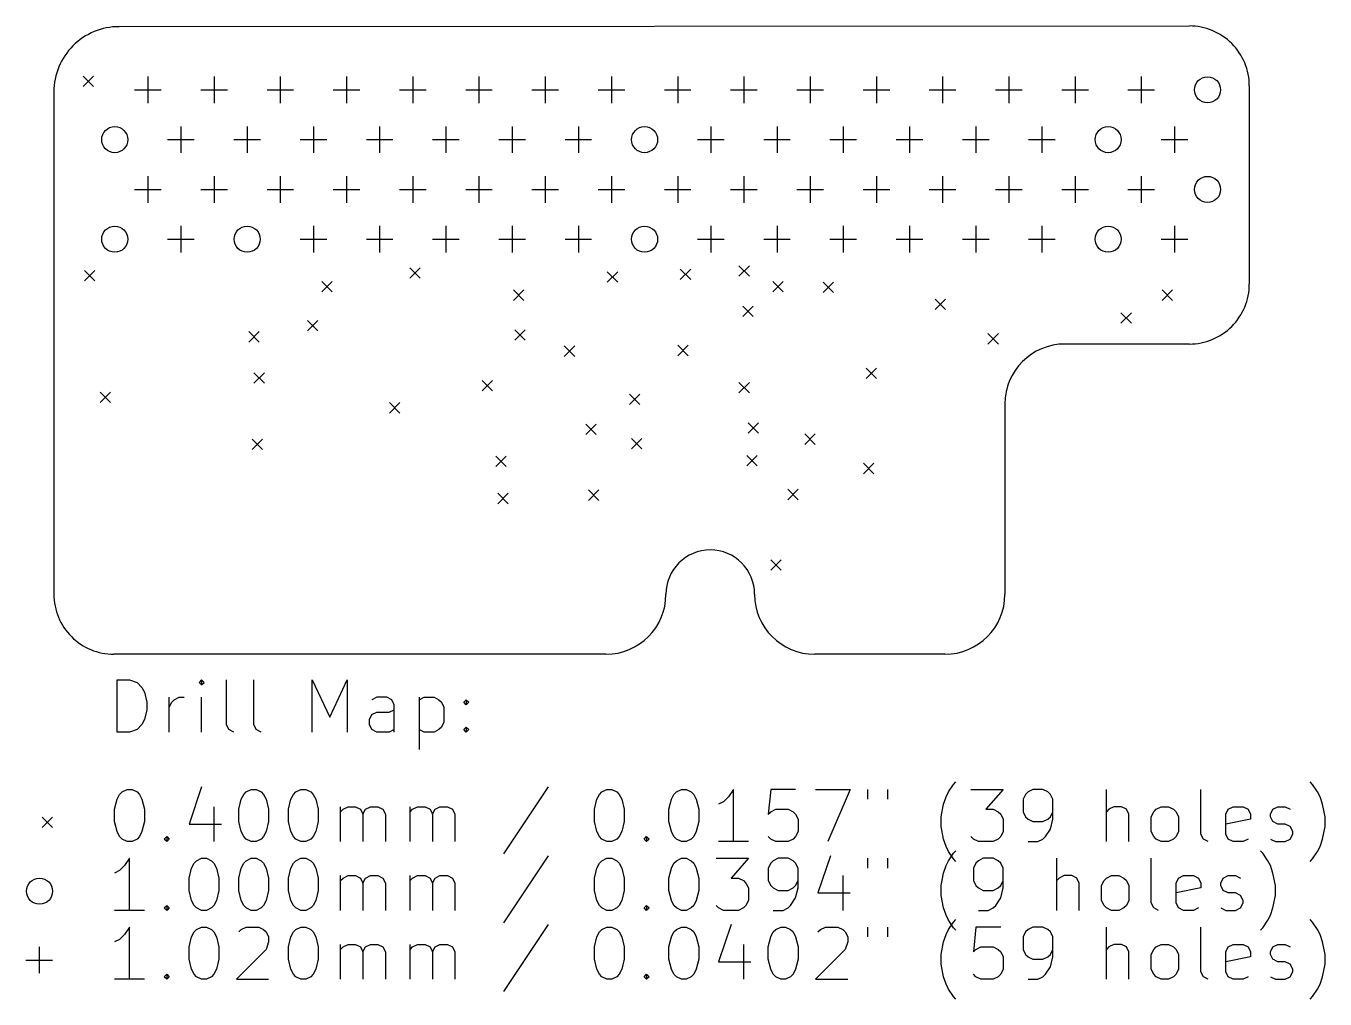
# Model space of a CAD drawing. Extents: x 3.43 to 5.39, y -3.41 to -1.94.
import ezdxf

# ---------------------------------------------------------------- set-up
doc = ezdxf.new("R2010")
doc.units = 0
doc.header["$MEASUREMENT"] = 0
doc.layers.add('BLACK', color=7, linetype='CONTINUOUS')

msp = doc.modelspace()

# ---------------------------------------------------------------- linework, layer by layer
at = {"layer": 'BLACK', "linetype": 'CONTINUOUS'}
for p, q in [((3.56797, -1.94198), (5.184, -1.94094)), ((3.51378, -2.01673), (3.52953, -2.03248)), ((3.52953, -2.01673), (3.51378, -2.03248)), ((3.61142, -2.01732), (3.61142, -2.05748)), ((3.71142, -2.01732), (3.71142, -2.05748)), ((3.81142, -2.01732), (3.81142, -2.05748)), ((3.91142, -2.01732), (3.91142, -2.05748)), ((4.01142, -2.01732), (4.01142, -2.05748)), ((4.11142, -2.01732), (4.11142, -2.05748)), ((4.21142, -2.01732), (4.21142, -2.05748)), ((4.31142, -2.01732), (4.31142, -2.05748)), ((4.41142, -2.01732), (4.41142, -2.05748)), ((4.51142, -2.01732), (4.51142, -2.05748)), ((4.61142, -2.01732), (4.61142, -2.05748)), ((4.71142, -2.01732), (4.71142, -2.05748)), ((4.81142, -2.01732), (4.81142, -2.05748)), ((4.91142, -2.01732), (4.91142, -2.05748)), ((5.01142, -2.01732), (5.01142, -2.05748)), ((5.11142, -2.01732), (5.11142, -2.05748)), ((3.59134, -2.0374), (3.6315, -2.0374)), ((3.69134, -2.0374), (3.7315, -2.0374)), ((3.79134, -2.0374), (3.8315, -2.0374)), ((3.89134, -2.0374), (3.9315, -2.0374)), ((3.99134, -2.0374), (4.0315, -2.0374)), ((4.09134, -2.0374), (4.1315, -2.0374)), ((4.19134, -2.0374), (4.2315, -2.0374)), ((4.29134, -2.0374), (4.3315, -2.0374)), ((4.39134, -2.0374), (4.4315, -2.0374)), ((4.49134, -2.0374), (4.5315, -2.0374)), ((4.59134, -2.0374), (4.6315, -2.0374)), ((4.69134, -2.0374), (4.7315, -2.0374)), ((4.79134, -2.0374), (4.8315, -2.0374)), ((4.89134, -2.0374), (4.9315, -2.0374)), ((4.99134, -2.0374), (5.0315, -2.0374)), ((5.09134, -2.0374), (5.1315, -2.0374)), ((5.27455, -2.0315), (5.27455, -2.33071)), ((3.46954, -2.04041), (3.46954, -2.79921)), ((3.66142, -2.09252), (3.66142, -2.13268)), ((3.76142, -2.09252), (3.76142, -2.13268)), ((3.86142, -2.09252), (3.86142, -2.13268)), ((3.96142, -2.09252), (3.96142, -2.13268)), ((4.06142, -2.09252), (4.06142, -2.13268)), ((4.16142, -2.09252), (4.16142, -2.13268)), ((4.26142, -2.09252), (4.26142, -2.13268)), ((4.46142, -2.09252), (4.46142, -2.13268)), ((4.56142, -2.09252), (4.56142, -2.13268)), ((4.66142, -2.09252), (4.66142, -2.13268)), ((4.76142, -2.09252), (4.76142, -2.13268)), ((4.86142, -2.09252), (4.86142, -2.13268)), ((4.96142, -2.09252), (4.96142, -2.13268)), ((5.16142, -2.09252), (5.16142, -2.13268)), ((3.64134, -2.1126), (3.6815, -2.1126)), ((3.74134, -2.1126), (3.7815, -2.1126)), ((3.84134, -2.1126), (3.8815, -2.1126)), ((3.94134, -2.1126), (3.9815, -2.1126)), ((4.04134, -2.1126), (4.0815, -2.1126)), ((4.14134, -2.1126), (4.1815, -2.1126)), ((4.24134, -2.1126), (4.2815, -2.1126)), ((4.44134, -2.1126), (4.4815, -2.1126)), ((4.54134, -2.1126), (4.5815, -2.1126)), ((4.64134, -2.1126), (4.6815, -2.1126)), ((4.74134, -2.1126), (4.7815, -2.1126)), ((4.84134, -2.1126), (4.8815, -2.1126)), ((4.94134, -2.1126), (4.9815, -2.1126)), ((5.14134, -2.1126), (5.1815, -2.1126)), ((3.61142, -2.16772), (3.61142, -2.20787)), ((3.71142, -2.16772), (3.71142, -2.20787)), ((3.81142, -2.16772), (3.81142, -2.20787)), ((3.91142, -2.16772), (3.91142, -2.20787)), ((4.01142, -2.16772), (4.01142, -2.20787)), ((4.11142, -2.16772), (4.11142, -2.20787)), ((4.21142, -2.16772), (4.21142, -2.20787)), ((4.31142, -2.16772), (4.31142, -2.20787)), ((4.41142, -2.16772), (4.41142, -2.20787)), ((4.51142, -2.16772), (4.51142, -2.20787)), ((4.61142, -2.16772), (4.61142, -2.20787)), ((4.71142, -2.16772), (4.71142, -2.20787)), ((4.81142, -2.16772), (4.81142, -2.20787)), ((4.91142, -2.16772), (4.91142, -2.20787)), ((5.01142, -2.16772), (5.01142, -2.20787)), ((5.11142, -2.16772), (5.11142, -2.20787)), ((3.59134, -2.1878), (3.6315, -2.1878)), ((3.69134, -2.1878), (3.7315, -2.1878)), ((3.79134, -2.1878), (3.8315, -2.1878)), ((3.89134, -2.1878), (3.9315, -2.1878)), ((3.99134, -2.1878), (4.0315, -2.1878)), ((4.09134, -2.1878), (4.1315, -2.1878)), ((4.19134, -2.1878), (4.2315, -2.1878)), ((4.29134, -2.1878), (4.3315, -2.1878)), ((4.39134, -2.1878), (4.4315, -2.1878)), ((4.49134, -2.1878), (4.5315, -2.1878)), ((4.59134, -2.1878), (4.6315, -2.1878)), ((4.69134, -2.1878), (4.7315, -2.1878)), ((4.79134, -2.1878), (4.8315, -2.1878)), ((4.89134, -2.1878), (4.9315, -2.1878)), ((4.99134, -2.1878), (5.0315, -2.1878)), ((5.09134, -2.1878), (5.1315, -2.1878)), ((3.66142, -2.24291), (3.66142, -2.28307)), ((3.86142, -2.24291), (3.86142, -2.28307)), ((3.96142, -2.24291), (3.96142, -2.28307)), ((4.06142, -2.24291), (4.06142, -2.28307)), ((4.16142, -2.24291), (4.16142, -2.28307)), ((4.26142, -2.24291), (4.26142, -2.28307)), ((4.46142, -2.24291), (4.46142, -2.28307)), ((4.56142, -2.24291), (4.56142, -2.28307)), ((4.66142, -2.24291), (4.66142, -2.28307)), ((4.76142, -2.24291), (4.76142, -2.28307)), ((4.86142, -2.24291), (4.86142, -2.28307)), ((4.96142, -2.24291), (4.96142, -2.28307)), ((5.16142, -2.24291), (5.16142, -2.28307)), ((3.64134, -2.26299), (3.6815, -2.26299)), ((3.84134, -2.26299), (3.8815, -2.26299)), ((3.94134, -2.26299), (3.9815, -2.26299)), ((4.04134, -2.26299), (4.0815, -2.26299)), ((4.14134, -2.26299), (4.1815, -2.26299)), ((4.24134, -2.26299), (4.2815, -2.26299)), ((4.44134, -2.26299), (4.4815, -2.26299)), ((4.54134, -2.26299), (4.5815, -2.26299)), ((4.64134, -2.26299), (4.6815, -2.26299)), ((4.74134, -2.26299), (4.7815, -2.26299)), ((4.84134, -2.26299), (4.8815, -2.26299)), ((4.94134, -2.26299), (4.9815, -2.26299)), ((5.14134, -2.26299), (5.1815, -2.26299)), ((3.51575, -2.31004), (3.5315, -2.32579)), ((3.5315, -2.31004), (3.51575, -2.32579)), ((4.00689, -2.3061), (4.02264, -2.32185)), ((4.02264, -2.3061), (4.00689, -2.32185)), ((4.30512, -2.31201), (4.32087, -2.32776)), ((4.32087, -2.31201), (4.30512, -2.32776)), ((4.41535, -2.30807), (4.4311, -2.32382)), ((4.4311, -2.30807), (4.41535, -2.32382)), ((4.50394, -2.30315), (4.51969, -2.3189)), ((4.51969, -2.30315), (4.50394, -2.3189)), ((3.87402, -2.32677), (3.88976, -2.34252)), ((3.88976, -2.32677), (3.87402, -2.34252)), ((4.55512, -2.32677), (4.57087, -2.34252)), ((4.57087, -2.32677), (4.55512, -2.34252)), ((4.63091, -2.32776), (4.64665, -2.3435)), ((4.64665, -2.32776), (4.63091, -2.3435)), ((4.16339, -2.33959), (4.17913, -2.35533)), ((4.17913, -2.33959), (4.16339, -2.35533)), ((4.8002, -2.35335), (4.81594, -2.36909)), ((4.81594, -2.35335), (4.8002, -2.36909)), ((5.14272, -2.33957), (5.15846, -2.35531)), ((5.15846, -2.33957), (5.14272, -2.35531)), ((4.50984, -2.36417), (4.52559, -2.37992)), ((4.52559, -2.36417), (4.50984, -2.37992)), ((3.85236, -2.38583), (3.86811, -2.40157)), ((3.86811, -2.38583), (3.85236, -2.40157)), ((5.08071, -2.37402), (5.09646, -2.38976)), ((5.09646, -2.37402), (5.08071, -2.38976)), ((3.76378, -2.40258), (3.77953, -2.41833)), ((3.77953, -2.40258), (3.76378, -2.41833)), ((4.16535, -2.39961), (4.1811, -2.41535)), ((4.1811, -2.39961), (4.16535, -2.41535)), ((4.87992, -2.40551), (4.89567, -2.42126)), ((4.89567, -2.40551), (4.87992, -2.42126)), ((4.24016, -2.42421), (4.25591, -2.43996)), ((4.25591, -2.42421), (4.24016, -2.43996)), ((4.41142, -2.42323), (4.42717, -2.43898)), ((4.42717, -2.42323), (4.41142, -2.43898)), ((5.184, -2.42126), (4.99606, -2.42126)), ((3.77165, -2.46457), (3.7874, -2.48031)), ((3.7874, -2.46457), (3.77165, -2.48031)), ((4.69587, -2.45768), (4.71161, -2.47343)), ((4.71161, -2.45768), (4.69587, -2.47343)), ((4.11614, -2.47638), (4.13189, -2.49213)), ((4.13189, -2.47638), (4.11614, -2.49213)), ((4.50394, -2.47933), (4.51969, -2.49508)), ((4.51969, -2.47933), (4.50394, -2.49508)), ((3.53937, -2.49409), (3.55512, -2.50984)), ((3.55512, -2.49409), (3.53937, -2.50984)), ((3.97638, -2.50984), (3.99213, -2.52559)), ((3.99213, -2.50984), (3.97638, -2.52559)), ((4.33858, -2.49705), (4.35433, -2.5128)), ((4.35433, -2.49705), (4.33858, -2.5128)), ((4.90551, -2.51181), (4.90551, -2.79921)), ((4.27264, -2.54232), (4.28839, -2.55807)), ((4.28839, -2.54232), (4.27264, -2.55807)), ((4.51772, -2.54037), (4.53346, -2.55612)), ((4.53346, -2.54037), (4.51772, -2.55612)), ((3.7687, -2.56496), (3.78445, -2.58071)), ((3.78445, -2.56496), (3.7687, -2.58071)), ((4.34156, -2.56396), (4.3573, -2.5797)), ((4.3573, -2.56396), (4.34156, -2.5797)), ((4.60335, -2.55709), (4.61909, -2.57283)), ((4.61909, -2.55709), (4.60335, -2.57283)), ((4.13681, -2.59055), (4.15256, -2.6063)), ((4.15256, -2.59055), (4.13681, -2.6063)), ((4.51575, -2.58955), (4.5315, -2.6053)), ((4.5315, -2.58955), (4.51575, -2.6053)), ((4.69193, -2.60138), (4.70768, -2.61713)), ((4.70768, -2.60138), (4.69193, -2.61713)), ((4.13976, -2.64665), (4.15551, -2.6624)), ((4.15551, -2.64665), (4.13976, -2.6624)), ((4.27657, -2.64173), (4.29232, -2.65748)), ((4.29232, -2.64173), (4.27657, -2.65748)), ((4.57778, -2.64073), (4.59352, -2.65648)), ((4.59352, -2.64073), (4.57778, -2.65648)), ((4.55217, -2.74705), (4.56791, -2.7628)), ((4.56791, -2.74705), (4.55217, -2.7628)), ((4.30315, -2.88976), (3.56009, -2.88976)), ((4.81496, -2.88976), (4.61811, -2.88976)), ((3.56506, -3.00727), (3.56506, -2.92853)), ((3.56506, -2.92853), (3.58381, -2.92853)), ((3.58381, -2.92853), (3.59506, -2.93228)), ((3.59506, -2.93228), (3.60256, -2.93978)), ((3.60256, -2.93978), (3.60631, -2.94728)), ((3.69254, -2.92853), (3.68879, -2.93228)), ((3.68879, -2.93228), (3.69254, -2.93603)), ((3.69629, -2.93228), (3.69254, -2.92853)), ((3.69254, -2.92853), (3.69254, -2.93603)), ((3.69254, -2.93603), (3.69629, -2.93228)), ((3.73004, -2.99603), (3.73004, -2.92853)), ((3.77128, -2.99603), (3.77128, -2.92853)), ((3.85977, -3.00727), (3.85977, -2.92853)), ((3.85977, -2.92853), (3.88602, -2.98478)), ((3.88602, -2.98478), (3.91227, -2.92853)), ((3.91227, -2.92853), (3.91227, -3.00727)), ((3.60631, -2.94728), (3.61005, -2.96228)), ((3.6438, -3.00727), (3.6438, -2.95478)), ((3.64755, -2.96228), (3.6513, -2.95853)), ((3.6513, -2.95853), (3.6588, -2.95478)), ((3.6588, -2.95478), (3.6663, -2.95478)), ((3.69254, -3.00727), (3.69254, -2.95478)), ((3.95726, -2.95478), (3.94976, -2.95853)), ((3.97226, -2.95478), (3.95726, -2.95478)), ((3.97976, -2.95853), (3.97226, -2.95478)), ((3.98351, -2.96603), (3.97976, -2.95853)), ((4.021, -2.95478), (4.021, -3.03352)), ((4.021, -2.95853), (4.0285, -2.95478)), ((4.0285, -2.95478), (4.0435, -2.95478)), ((4.0435, -2.95478), (4.051, -2.95853)), ((4.051, -2.95853), (4.05475, -2.96228)), ((4.0885, -2.96228), (4.09224, -2.95853)), ((4.09224, -2.95853), (4.09599, -2.96228)), ((4.09224, -2.95853), (4.09224, -2.96603)), ((3.61005, -2.97353), (3.60631, -2.98853)), ((3.61005, -2.96228), (3.61005, -2.97353)), ((3.6438, -2.96978), (3.64755, -2.96228)), ((3.94601, -2.98853), (3.94976, -2.98103)), ((3.94976, -2.98103), (3.95726, -2.97728)), ((3.95726, -2.97728), (3.97601, -2.97728)), ((3.97601, -2.97728), (3.98351, -2.97353)), ((3.98351, -3.00727), (3.98351, -2.96603)), ((4.05475, -2.96228), (4.0585, -2.96978)), ((4.0585, -2.96978), (4.0585, -2.99228)), ((4.09224, -2.96603), (4.0885, -2.96228)), ((4.09599, -2.96228), (4.09224, -2.96603)), ((3.60256, -2.99603), (3.59506, -3.00352)), ((3.60631, -2.98853), (3.60256, -2.99603)), ((3.73379, -3.00352), (3.73004, -2.99603)), ((3.77503, -3.00352), (3.77128, -2.99603)), ((3.94601, -2.99603), (3.94601, -2.98853)), ((3.94976, -3.00352), (3.94601, -2.99603)), ((4.05475, -2.99978), (4.051, -3.00352)), ((4.0585, -2.99228), (4.05475, -2.99978)), ((4.0885, -3.00352), (4.09224, -2.99978)), ((4.09224, -2.99978), (4.09599, -3.00352)), ((4.09224, -2.99978), (4.09224, -3.00727)), ((3.58381, -3.00727), (3.56506, -3.00727)), ((3.59506, -3.00352), (3.58381, -3.00727)), ((3.74129, -3.00727), (3.73379, -3.00352)), ((3.78253, -3.00727), (3.77503, -3.00352)), ((3.95726, -3.00727), (3.94976, -3.00352)), ((3.97601, -3.00727), (3.95726, -3.00727)), ((3.98351, -3.00352), (3.97601, -3.00727)), ((4.0285, -3.00727), (4.021, -3.00352)), ((4.0435, -3.00727), (4.0285, -3.00727)), ((4.051, -3.00352), (4.0435, -3.00727)), ((4.09224, -3.00727), (4.0885, -3.00352)), ((4.09599, -3.00352), (4.09224, -3.00727)), ((3.56881, -3.10139), (3.57256, -3.09764)), ((3.57256, -3.09764), (3.58006, -3.09389)), ((3.58006, -3.09389), (3.58756, -3.09389)), ((3.58756, -3.09389), (3.59506, -3.09764)), ((3.59506, -3.09764), (3.59881, -3.10139)), ((3.69254, -3.09014), (3.6738, -3.14638)), ((3.75629, -3.10139), (3.76004, -3.09764)), ((3.76004, -3.09764), (3.76754, -3.09389)), ((3.76754, -3.09389), (3.77503, -3.09389)), ((3.77503, -3.09389), (3.78253, -3.09764)), ((3.78253, -3.09764), (3.78628, -3.10139)), ((3.83128, -3.10139), (3.83503, -3.09764)), ((3.83503, -3.09764), (3.84253, -3.09389)), ((3.84253, -3.09389), (3.85002, -3.09389)), ((3.85002, -3.09389), (3.85752, -3.09764)), ((3.85752, -3.09764), (3.86127, -3.10139)), ((4.21598, -3.09014), (4.14849, -3.19138)), ((4.29322, -3.10139), (4.29697, -3.09764)), ((4.29697, -3.09764), (4.30447, -3.09389)), ((4.30447, -3.09389), (4.31197, -3.09389)), ((4.31197, -3.09389), (4.31947, -3.09764)), ((4.31947, -3.09764), (4.32322, -3.10139)), ((4.40571, -3.10139), (4.40945, -3.09764)), ((4.40945, -3.09764), (4.41695, -3.09389)), ((4.41695, -3.09389), (4.42445, -3.09389)), ((4.42445, -3.09389), (4.43195, -3.09764)), ((4.43195, -3.09764), (4.4357, -3.10139)), ((4.49569, -3.09389), (4.4882, -3.10514)), ((4.49569, -3.17263), (4.49569, -3.09389)), ((4.55194, -3.09389), (4.54819, -3.13138)), ((4.58943, -3.09389), (4.55194, -3.09389)), ((4.61943, -3.09389), (4.67192, -3.09389)), ((4.67192, -3.09389), (4.63818, -3.17263)), ((4.69817, -3.09389), (4.69817, -3.10889)), ((4.72817, -3.09389), (4.72817, -3.10889)), ((4.81665, -3.10514), (4.8204, -3.09764)), ((4.8204, -3.09764), (4.8279, -3.08639)), ((4.8279, -3.08639), (4.83165, -3.08264)), ((4.85415, -3.09389), (4.90289, -3.09389)), ((4.90289, -3.09389), (4.87665, -3.12388)), ((4.94039, -3.09764), (4.93664, -3.10139)), ((4.94789, -3.09389), (4.94039, -3.09764)), ((4.96289, -3.09389), (4.94789, -3.09389)), ((4.97038, -3.09764), (4.96289, -3.09389)), ((4.97413, -3.10139), (4.97038, -3.09764)), ((5.05887, -3.17263), (5.05887, -3.09389)), ((5.20136, -3.16138), (5.20136, -3.09389)), ((5.37008, -3.08639), (5.36634, -3.08264)), ((5.37758, -3.09764), (5.37008, -3.08639)), ((5.38133, -3.10514), (5.37758, -3.09764)), ((3.56131, -3.12388), (3.56506, -3.10889)), ((3.56506, -3.10889), (3.56881, -3.10139)), ((3.59881, -3.10139), (3.60256, -3.10889)), ((3.60256, -3.10889), (3.60631, -3.12388)), ((3.74879, -3.12388), (3.75254, -3.10889)), ((3.75254, -3.10889), (3.75629, -3.10139)), ((3.78628, -3.10139), (3.79003, -3.10889)), ((3.79003, -3.10889), (3.79378, -3.12388)), ((3.82378, -3.12388), (3.82753, -3.10889)), ((3.82753, -3.10889), (3.83128, -3.10139)), ((3.86127, -3.10139), (3.86502, -3.10889)), ((3.86502, -3.10889), (3.86877, -3.12388)), ((4.28572, -3.12388), (4.28947, -3.10889)), ((4.28947, -3.10889), (4.29322, -3.10139)), ((4.32322, -3.10139), (4.32697, -3.10889)), ((4.32697, -3.10889), (4.33071, -3.12388)), ((4.39821, -3.12388), (4.40196, -3.10889)), ((4.40196, -3.10889), (4.40571, -3.10139)), ((4.4357, -3.10139), (4.43945, -3.10889)), ((4.43945, -3.10889), (4.4432, -3.12388)), ((4.4807, -3.11264), (4.4732, -3.11639)), ((4.4882, -3.10514), (4.4807, -3.11264)), ((4.80916, -3.13513), (4.8129, -3.11639)), ((4.8129, -3.11639), (4.81665, -3.10514)), ((4.93664, -3.10139), (4.93289, -3.10889)), ((4.93289, -3.10889), (4.93289, -3.12763)), ((4.97788, -3.10889), (4.97413, -3.10139)), ((4.97788, -3.13888), (4.97788, -3.10889)), ((5.38508, -3.11639), (5.38133, -3.10514)), ((5.38883, -3.13513), (5.38508, -3.11639)), ((3.45182, -3.13583), (3.46757, -3.15157)), ((3.46757, -3.13583), (3.45182, -3.15157)), ((3.56131, -3.14263), (3.56131, -3.12388)), ((3.60631, -3.12388), (3.60631, -3.14263)), ((3.71129, -3.12013), (3.71129, -3.17263)), ((3.74879, -3.14263), (3.74879, -3.12388)), ((3.79378, -3.12388), (3.79378, -3.14263)), ((3.82378, -3.14263), (3.82378, -3.12388)), ((3.86877, -3.12388), (3.86877, -3.14263)), ((3.90252, -3.17263), (3.90252, -3.12013)), ((3.90252, -3.12763), (3.90627, -3.12388)), ((3.90627, -3.12388), (3.91377, -3.12013)), ((3.91377, -3.12013), (3.92502, -3.12013)), ((3.92502, -3.12013), (3.93251, -3.12388)), ((3.93251, -3.12388), (3.93626, -3.13138)), ((3.93626, -3.13138), (3.94001, -3.12388)), ((3.93626, -3.13138), (3.93626, -3.17263)), ((3.94001, -3.12388), (3.94751, -3.12013)), ((3.94751, -3.12013), (3.95876, -3.12013)), ((3.95876, -3.12013), (3.96626, -3.12388)), ((3.96626, -3.12388), (3.97001, -3.13138)), ((3.97001, -3.13138), (3.97001, -3.17263)), ((4.00751, -3.17263), (4.00751, -3.12013)), ((4.00751, -3.12763), (4.01125, -3.12388)), ((4.01125, -3.12388), (4.01875, -3.12013)), ((4.01875, -3.12013), (4.03, -3.12013)), ((4.03, -3.12013), (4.0375, -3.12388)), ((4.0375, -3.12388), (4.04125, -3.13138)), ((4.04125, -3.13138), (4.045, -3.12388)), ((4.04125, -3.13138), (4.04125, -3.17263)), ((4.045, -3.12388), (4.0525, -3.12013)), ((4.0525, -3.12013), (4.06375, -3.12013)), ((4.06375, -3.12013), (4.07125, -3.12388)), ((4.07125, -3.12388), (4.075, -3.13138)), ((4.075, -3.13138), (4.075, -3.17263)), ((4.28572, -3.14263), (4.28572, -3.12388)), ((4.33071, -3.12388), (4.33071, -3.14263)), ((4.39821, -3.14263), (4.39821, -3.12388)), ((4.4432, -3.12388), (4.4432, -3.14263)), ((4.54819, -3.13138), (4.55194, -3.12763)), ((4.55194, -3.12763), (4.55944, -3.12388)), ((4.55944, -3.12388), (4.57818, -3.12388)), ((4.57818, -3.12388), (4.58568, -3.12763)), ((4.58568, -3.12763), (4.58943, -3.13138)), ((4.58943, -3.13138), (4.59318, -3.13888)), ((4.80916, -3.15013), (4.80916, -3.13513)), ((4.87665, -3.12388), (4.8879, -3.12388)), ((4.8879, -3.12388), (4.89539, -3.12763)), ((4.89539, -3.12763), (4.89914, -3.13138)), ((4.89914, -3.13138), (4.90289, -3.13888)), ((4.93289, -3.12763), (4.93664, -3.13513)), ((4.93664, -3.13513), (4.94039, -3.13888)), ((4.97038, -3.13888), (4.97413, -3.13513)), ((4.97413, -3.13513), (4.97788, -3.12763)), ((5.06262, -3.12388), (5.05887, -3.12763)), ((5.07012, -3.12013), (5.06262, -3.12388)), ((5.08137, -3.12013), (5.07012, -3.12013)), ((5.08887, -3.12388), (5.08137, -3.12013)), ((5.09262, -3.13138), (5.08887, -3.12388)), ((5.09262, -3.17263), (5.09262, -3.13138)), ((5.12637, -3.13513), (5.13011, -3.12763)), ((5.12637, -3.15763), (5.12637, -3.13513)), ((5.13011, -3.12763), (5.13386, -3.12388)), ((5.13386, -3.12388), (5.14136, -3.12013)), ((5.14136, -3.12013), (5.15261, -3.12013)), ((5.15261, -3.12013), (5.16011, -3.12388)), ((5.16011, -3.12388), (5.16386, -3.12763)), ((5.16386, -3.12763), (5.16761, -3.13513)), ((5.16761, -3.13513), (5.16761, -3.15763)), ((5.23885, -3.13138), (5.2426, -3.12388)), ((5.23885, -3.16138), (5.23885, -3.13138)), ((5.2426, -3.12388), (5.2501, -3.12013)), ((5.2501, -3.12013), (5.2651, -3.12013)), ((5.2651, -3.12013), (5.2726, -3.12388)), ((5.2726, -3.12388), (5.27635, -3.13138)), ((5.27635, -3.13138), (5.27635, -3.13888)), ((5.30634, -3.13138), (5.31009, -3.12388)), ((5.30634, -3.13513), (5.30634, -3.13138)), ((5.31009, -3.14263), (5.30634, -3.13513)), ((5.31009, -3.12388), (5.31759, -3.12013)), ((5.31759, -3.12013), (5.32884, -3.12013)), ((5.32884, -3.12013), (5.33634, -3.12388)), ((5.38883, -3.15013), (5.38883, -3.13513)), ((3.56506, -3.15763), (3.56131, -3.14263)), ((3.56881, -3.16513), (3.56506, -3.15763)), ((3.60256, -3.15763), (3.59881, -3.16513)), ((3.60631, -3.14263), (3.60256, -3.15763)), ((3.6738, -3.14638), (3.72254, -3.14638)), ((3.75254, -3.15763), (3.74879, -3.14263)), ((3.75629, -3.16513), (3.75254, -3.15763)), ((3.79003, -3.15763), (3.78628, -3.16513)), ((3.79378, -3.14263), (3.79003, -3.15763)), ((3.82753, -3.15763), (3.82378, -3.14263)), ((3.83128, -3.16513), (3.82753, -3.15763)), ((3.86502, -3.15763), (3.86127, -3.16513)), ((3.86877, -3.14263), (3.86502, -3.15763)), ((4.28947, -3.15763), (4.28572, -3.14263)), ((4.29322, -3.16513), (4.28947, -3.15763)), ((4.32697, -3.15763), (4.32322, -3.16513)), ((4.33071, -3.14263), (4.32697, -3.15763)), ((4.40196, -3.15763), (4.39821, -3.14263)), ((4.40571, -3.16513), (4.40196, -3.15763)), ((4.43945, -3.15763), (4.4357, -3.16513)), ((4.4432, -3.14263), (4.43945, -3.15763)), ((4.59318, -3.15763), (4.58943, -3.16513)), ((4.59318, -3.13888), (4.59318, -3.15763)), ((4.8129, -3.16888), (4.80916, -3.15013)), ((4.90289, -3.15763), (4.89914, -3.16513)), ((4.90289, -3.13888), (4.90289, -3.15763)), ((4.94039, -3.13888), (4.94789, -3.14263)), ((4.94789, -3.14263), (4.96289, -3.14263)), ((4.96289, -3.14263), (4.97038, -3.13888)), ((4.96664, -3.16513), (4.97413, -3.15388)), ((4.97413, -3.15388), (4.97788, -3.13888)), ((5.13011, -3.16513), (5.12637, -3.15763)), ((5.16761, -3.15763), (5.16386, -3.16513)), ((5.27635, -3.13888), (5.23885, -3.14638)), ((5.31759, -3.14638), (5.31009, -3.14263)), ((5.32884, -3.14638), (5.31759, -3.14638)), ((5.33634, -3.15013), (5.32884, -3.14638)), ((5.34009, -3.15763), (5.33634, -3.15013)), ((5.34009, -3.16138), (5.34009, -3.15763)), ((5.38508, -3.16888), (5.38883, -3.15013)), ((3.57256, -3.16888), (3.56881, -3.16513)), ((3.58006, -3.17263), (3.57256, -3.16888)), ((3.58756, -3.17263), (3.58006, -3.17263)), ((3.59506, -3.16888), (3.58756, -3.17263)), ((3.59881, -3.16513), (3.59506, -3.16888)), ((3.6363, -3.16888), (3.64005, -3.16513)), ((3.64005, -3.17263), (3.6363, -3.16888)), ((3.64005, -3.16513), (3.6438, -3.16888)), ((3.64005, -3.16513), (3.64005, -3.17263)), ((3.6438, -3.16888), (3.64005, -3.17263)), ((3.76004, -3.16888), (3.75629, -3.16513)), ((3.76754, -3.17263), (3.76004, -3.16888)), ((3.77503, -3.17263), (3.76754, -3.17263)), ((3.78253, -3.16888), (3.77503, -3.17263)), ((3.78628, -3.16513), (3.78253, -3.16888)), ((3.83503, -3.16888), (3.83128, -3.16513)), ((3.84253, -3.17263), (3.83503, -3.16888)), ((3.85002, -3.17263), (3.84253, -3.17263)), ((3.85752, -3.16888), (3.85002, -3.17263)), ((3.86127, -3.16513), (3.85752, -3.16888)), ((4.29697, -3.16888), (4.29322, -3.16513)), ((4.30447, -3.17263), (4.29697, -3.16888)), ((4.31197, -3.17263), (4.30447, -3.17263)), ((4.31947, -3.16888), (4.31197, -3.17263)), ((4.32322, -3.16513), (4.31947, -3.16888)), ((4.36071, -3.16888), (4.36446, -3.16513)), ((4.36446, -3.17263), (4.36071, -3.16888)), ((4.36446, -3.16513), (4.36821, -3.16888)), ((4.36446, -3.16513), (4.36446, -3.17263)), ((4.36821, -3.16888), (4.36446, -3.17263)), ((4.40945, -3.16888), (4.40571, -3.16513)), ((4.41695, -3.17263), (4.40945, -3.16888)), ((4.42445, -3.17263), (4.41695, -3.17263)), ((4.43195, -3.16888), (4.42445, -3.17263)), ((4.4357, -3.16513), (4.43195, -3.16888)), ((4.51819, -3.17263), (4.4732, -3.17263)), ((4.55194, -3.16888), (4.54819, -3.16513)), ((4.55944, -3.17263), (4.55194, -3.16888)), ((4.57818, -3.17263), (4.55944, -3.17263)), ((4.58568, -3.16888), (4.57818, -3.17263)), ((4.58943, -3.16513), (4.58568, -3.16888)), ((4.81665, -3.18013), (4.8129, -3.16888)), ((4.8579, -3.16888), (4.85415, -3.16513)), ((4.8654, -3.17263), (4.8579, -3.16888)), ((4.8879, -3.17263), (4.8654, -3.17263)), ((4.89539, -3.16888), (4.8879, -3.17263)), ((4.89914, -3.16513), (4.89539, -3.16888)), ((4.94039, -3.17263), (4.95539, -3.17263)), ((4.95539, -3.17263), (4.96289, -3.16888)), ((4.96289, -3.16888), (4.96664, -3.16513)), ((5.13386, -3.16888), (5.13011, -3.16513)), ((5.14136, -3.17263), (5.13386, -3.16888)), ((5.15261, -3.17263), (5.14136, -3.17263)), ((5.16011, -3.16888), (5.15261, -3.17263)), ((5.16386, -3.16513), (5.16011, -3.16888)), ((5.20511, -3.16888), (5.20136, -3.16138)), ((5.2126, -3.17263), (5.20511, -3.16888)), ((5.2426, -3.16888), (5.23885, -3.16138)), ((5.2501, -3.17263), (5.2426, -3.16888)), ((5.2651, -3.17263), (5.2501, -3.17263)), ((5.2726, -3.16888), (5.2651, -3.17263)), ((5.30634, -3.16888), (5.31384, -3.17263)), ((5.31384, -3.17263), (5.32884, -3.17263)), ((5.32884, -3.17263), (5.33634, -3.16888)), ((5.33634, -3.16888), (5.34009, -3.16138)), ((5.38133, -3.18013), (5.38508, -3.16888)), ((4.21598, -3.19408), (4.14849, -3.29531)), ((4.64193, -3.19408), (4.62318, -3.25032)), ((4.8204, -3.18763), (4.81665, -3.18013)), ((4.8279, -3.19888), (4.8204, -3.18763)), ((4.8204, -3.20157), (4.8279, -3.19033)), ((4.8279, -3.19033), (4.83165, -3.18658)), ((5.29509, -3.19033), (5.29134, -3.18658)), ((5.30259, -3.20157), (5.29509, -3.19033)), ((5.37008, -3.19888), (5.37758, -3.18763)), ((5.37758, -3.18763), (5.38133, -3.18013)), ((3.56881, -3.21657), (3.56131, -3.22032)), ((3.57631, -3.20907), (3.56881, -3.21657)), ((3.58381, -3.19783), (3.57631, -3.20907)), ((3.58381, -3.27657), (3.58381, -3.19783)), ((3.6738, -3.22782), (3.67755, -3.21282)), ((3.67755, -3.21282), (3.6813, -3.20532)), ((3.6813, -3.20532), (3.68505, -3.20157)), ((3.68505, -3.20157), (3.69254, -3.19783)), ((3.69254, -3.19783), (3.70004, -3.19783)), ((3.70004, -3.19783), (3.70754, -3.20157)), ((3.70754, -3.20157), (3.71129, -3.20532)), ((3.71129, -3.20532), (3.71504, -3.21282)), ((3.71504, -3.21282), (3.71879, -3.22782)), ((3.74879, -3.22782), (3.75254, -3.21282)), ((3.75254, -3.21282), (3.75629, -3.20532)), ((3.75629, -3.20532), (3.76004, -3.20157)), ((3.76004, -3.20157), (3.76754, -3.19783)), ((3.76754, -3.19783), (3.77503, -3.19783)), ((3.77503, -3.19783), (3.78253, -3.20157)), ((3.78253, -3.20157), (3.78628, -3.20532)), ((3.78628, -3.20532), (3.79003, -3.21282)), ((3.79003, -3.21282), (3.79378, -3.22782)), ((3.82378, -3.22782), (3.82753, -3.21282)), ((3.82753, -3.21282), (3.83128, -3.20532)), ((3.83128, -3.20532), (3.83503, -3.20157)), ((3.83503, -3.20157), (3.84253, -3.19783)), ((3.84253, -3.19783), (3.85002, -3.19783)), ((3.85002, -3.19783), (3.85752, -3.20157)), ((3.85752, -3.20157), (3.86127, -3.20532)), ((3.86127, -3.20532), (3.86502, -3.21282)), ((3.86502, -3.21282), (3.86877, -3.22782)), ((4.28572, -3.22782), (4.28947, -3.21282)), ((4.28947, -3.21282), (4.29322, -3.20532)), ((4.29322, -3.20532), (4.29697, -3.20157)), ((4.29697, -3.20157), (4.30447, -3.19783)), ((4.30447, -3.19783), (4.31197, -3.19783)), ((4.31197, -3.19783), (4.31947, -3.20157)), ((4.31947, -3.20157), (4.32322, -3.20532)), ((4.32322, -3.20532), (4.32697, -3.21282)), ((4.32697, -3.21282), (4.33071, -3.22782)), ((4.39821, -3.22782), (4.40196, -3.21282)), ((4.40196, -3.21282), (4.40571, -3.20532)), ((4.40571, -3.20532), (4.40945, -3.20157)), ((4.40945, -3.20157), (4.41695, -3.19783)), ((4.41695, -3.19783), (4.42445, -3.19783)), ((4.42445, -3.19783), (4.43195, -3.20157)), ((4.43195, -3.20157), (4.4357, -3.20532)), ((4.4357, -3.20532), (4.43945, -3.21282)), ((4.43945, -3.21282), (4.4432, -3.22782)), ((4.46945, -3.19783), (4.51819, -3.19783)), ((4.51819, -3.19783), (4.49194, -3.22782)), ((4.55194, -3.20532), (4.54819, -3.21282)), ((4.54819, -3.21282), (4.54819, -3.23157)), ((4.55569, -3.20157), (4.55194, -3.20532)), ((4.56319, -3.19783), (4.55569, -3.20157)), ((4.57818, -3.19783), (4.56319, -3.19783)), ((4.58568, -3.20157), (4.57818, -3.19783)), ((4.58943, -3.20532), (4.58568, -3.20157)), ((4.59318, -3.21282), (4.58943, -3.20532)), ((4.59318, -3.24282), (4.59318, -3.21282)), ((4.69817, -3.19783), (4.69817, -3.21282)), ((4.72817, -3.19783), (4.72817, -3.21282)), ((4.8129, -3.22032), (4.81665, -3.20907)), ((4.81665, -3.20907), (4.8204, -3.20157)), ((4.83165, -3.20262), (4.8279, -3.19888)), ((4.86165, -3.20532), (4.8579, -3.21282)), ((4.8579, -3.21282), (4.8579, -3.23157)), ((4.8654, -3.20157), (4.86165, -3.20532)), ((4.8729, -3.19783), (4.8654, -3.20157)), ((4.8879, -3.19783), (4.8729, -3.19783)), ((4.89539, -3.20157), (4.8879, -3.19783)), ((4.89914, -3.20532), (4.89539, -3.20157)), ((4.90289, -3.21282), (4.89914, -3.20532)), ((4.90289, -3.24282), (4.90289, -3.21282)), ((4.98388, -3.27657), (4.98388, -3.19783)), ((5.12637, -3.26532), (5.12637, -3.19783)), ((5.30634, -3.20907), (5.30259, -3.20157)), ((5.31009, -3.22032), (5.30634, -3.20907)), ((5.36634, -3.20262), (5.37008, -3.19888)), ((3.6738, -3.24657), (3.6738, -3.22782)), ((3.71879, -3.22782), (3.71879, -3.24657)), ((3.74879, -3.24657), (3.74879, -3.22782)), ((3.79378, -3.22782), (3.79378, -3.24657)), ((3.82378, -3.24657), (3.82378, -3.22782)), ((3.86877, -3.22782), (3.86877, -3.24657)), ((3.90252, -3.27657), (3.90252, -3.22407)), ((3.90252, -3.23157), (3.90627, -3.22782)), ((3.90627, -3.22782), (3.91377, -3.22407)), ((3.91377, -3.22407), (3.92502, -3.22407)), ((3.92502, -3.22407), (3.93251, -3.22782)), ((3.93251, -3.22782), (3.93626, -3.23532)), ((3.93626, -3.23532), (3.94001, -3.22782)), ((3.93626, -3.23532), (3.93626, -3.27657)), ((3.94001, -3.22782), (3.94751, -3.22407)), ((3.94751, -3.22407), (3.95876, -3.22407)), ((3.95876, -3.22407), (3.96626, -3.22782)), ((3.96626, -3.22782), (3.97001, -3.23532)), ((3.97001, -3.23532), (3.97001, -3.27657)), ((4.00751, -3.27657), (4.00751, -3.22407)), ((4.00751, -3.23157), (4.01125, -3.22782)), ((4.01125, -3.22782), (4.01875, -3.22407)), ((4.01875, -3.22407), (4.03, -3.22407)), ((4.03, -3.22407), (4.0375, -3.22782)), ((4.0375, -3.22782), (4.04125, -3.23532)), ((4.04125, -3.23532), (4.045, -3.22782)), ((4.04125, -3.23532), (4.04125, -3.27657)), ((4.045, -3.22782), (4.0525, -3.22407)), ((4.0525, -3.22407), (4.06375, -3.22407)), ((4.06375, -3.22407), (4.07125, -3.22782)), ((4.07125, -3.22782), (4.075, -3.23532)), ((4.075, -3.23532), (4.075, -3.27657)), ((4.28572, -3.24657), (4.28572, -3.22782)), ((4.33071, -3.22782), (4.33071, -3.24657)), ((4.39821, -3.24657), (4.39821, -3.22782)), ((4.4432, -3.22782), (4.4432, -3.24657)), ((4.49194, -3.22782), (4.50319, -3.22782)), ((4.50319, -3.22782), (4.51069, -3.23157)), ((4.51069, -3.23157), (4.51444, -3.23532)), ((4.51444, -3.23532), (4.51819, -3.24282)), ((4.54819, -3.23157), (4.55194, -3.23907)), ((4.58943, -3.23907), (4.59318, -3.23157)), ((4.66067, -3.22407), (4.66067, -3.27657)), ((4.80916, -3.23907), (4.8129, -3.22032)), ((4.8579, -3.23157), (4.86165, -3.23907)), ((4.89914, -3.23907), (4.90289, -3.23157)), ((4.98763, -3.22782), (4.98388, -3.23157)), ((4.99513, -3.22407), (4.98763, -3.22782)), ((5.00638, -3.22407), (4.99513, -3.22407)), ((5.01388, -3.22782), (5.00638, -3.22407)), ((5.01763, -3.23532), (5.01388, -3.22782)), ((5.01763, -3.27657), (5.01763, -3.23532)), ((5.05137, -3.23907), (5.05512, -3.23157)), ((5.05512, -3.23157), (5.05887, -3.22782)), ((5.05887, -3.22782), (5.06637, -3.22407)), ((5.06637, -3.22407), (5.07762, -3.22407)), ((5.07762, -3.22407), (5.08512, -3.22782)), ((5.08512, -3.22782), (5.08887, -3.23157)), ((5.08887, -3.23157), (5.09262, -3.23907)), ((5.16386, -3.23532), (5.16761, -3.22782)), ((5.16386, -3.26532), (5.16386, -3.23532)), ((5.16761, -3.22782), (5.17511, -3.22407)), ((5.17511, -3.22407), (5.19011, -3.22407)), ((5.19011, -3.22407), (5.19761, -3.22782)), ((5.19761, -3.22782), (5.20136, -3.23532)), ((5.20136, -3.23532), (5.20136, -3.24282)), ((5.23135, -3.23532), (5.2351, -3.22782)), ((5.23135, -3.23907), (5.23135, -3.23532)), ((5.2351, -3.22782), (5.2426, -3.22407)), ((5.2426, -3.22407), (5.25385, -3.22407)), ((5.25385, -3.22407), (5.26135, -3.22782)), ((5.31384, -3.23907), (5.31009, -3.22032)), ((3.67755, -3.26157), (3.6738, -3.24657)), ((3.71879, -3.24657), (3.71504, -3.26157)), ((3.75254, -3.26157), (3.74879, -3.24657)), ((3.79378, -3.24657), (3.79003, -3.26157)), ((3.82753, -3.26157), (3.82378, -3.24657)), ((3.86877, -3.24657), (3.86502, -3.26157)), ((4.28947, -3.26157), (4.28572, -3.24657)), ((4.33071, -3.24657), (4.32697, -3.26157)), ((4.40196, -3.26157), (4.39821, -3.24657)), ((4.4432, -3.24657), (4.43945, -3.26157)), ((4.51819, -3.24282), (4.51819, -3.26157)), ((4.55194, -3.23907), (4.55569, -3.24282)), ((4.55569, -3.24282), (4.56319, -3.24657)), ((4.56319, -3.24657), (4.57818, -3.24657)), ((4.57818, -3.24657), (4.58568, -3.24282)), ((4.58568, -3.24282), (4.58943, -3.23907)), ((4.58943, -3.25782), (4.59318, -3.24282)), ((4.62318, -3.25032), (4.67192, -3.25032)), ((4.80916, -3.25407), (4.80916, -3.23907)), ((4.8129, -3.27282), (4.80916, -3.25407)), ((4.86165, -3.23907), (4.8654, -3.24282)), ((4.8654, -3.24282), (4.8729, -3.24657)), ((4.8729, -3.24657), (4.8879, -3.24657)), ((4.8879, -3.24657), (4.89539, -3.24282)), ((4.89539, -3.24282), (4.89914, -3.23907)), ((4.89914, -3.25782), (4.90289, -3.24282)), ((5.05137, -3.26157), (5.05137, -3.23907)), ((5.09262, -3.23907), (5.09262, -3.26157)), ((5.20136, -3.24282), (5.16386, -3.25032)), ((5.2351, -3.24657), (5.23135, -3.23907)), ((5.2426, -3.25032), (5.2351, -3.24657)), ((5.25385, -3.25032), (5.2426, -3.25032)), ((5.26135, -3.25407), (5.25385, -3.25032)), ((5.2651, -3.26157), (5.26135, -3.25407)), ((5.31009, -3.27282), (5.31384, -3.25407)), ((5.31384, -3.25407), (5.31384, -3.23907)), ((3.6363, -3.27282), (3.64005, -3.26907)), ((3.64005, -3.27657), (3.6363, -3.27282)), ((3.64005, -3.26907), (3.6438, -3.27282)), ((3.64005, -3.26907), (3.64005, -3.27657)), ((3.6438, -3.27282), (3.64005, -3.27657)), ((3.6813, -3.26907), (3.67755, -3.26157)), ((3.68505, -3.27282), (3.6813, -3.26907)), ((3.69254, -3.27657), (3.68505, -3.27282)), ((3.70754, -3.27282), (3.70004, -3.27657)), ((3.71129, -3.26907), (3.70754, -3.27282)), ((3.71504, -3.26157), (3.71129, -3.26907)), ((3.75629, -3.26907), (3.75254, -3.26157)), ((3.76004, -3.27282), (3.75629, -3.26907)), ((3.76754, -3.27657), (3.76004, -3.27282)), ((3.78253, -3.27282), (3.77503, -3.27657)), ((3.78628, -3.26907), (3.78253, -3.27282)), ((3.79003, -3.26157), (3.78628, -3.26907)), ((3.83128, -3.26907), (3.82753, -3.26157)), ((3.83503, -3.27282), (3.83128, -3.26907)), ((3.84253, -3.27657), (3.83503, -3.27282)), ((3.85752, -3.27282), (3.85002, -3.27657)), ((3.86127, -3.26907), (3.85752, -3.27282)), ((3.86502, -3.26157), (3.86127, -3.26907)), ((4.29322, -3.26907), (4.28947, -3.26157)), ((4.29697, -3.27282), (4.29322, -3.26907)), ((4.30447, -3.27657), (4.29697, -3.27282)), ((4.31947, -3.27282), (4.31197, -3.27657)), ((4.32322, -3.26907), (4.31947, -3.27282)), ((4.32697, -3.26157), (4.32322, -3.26907)), ((4.36071, -3.27282), (4.36446, -3.26907)), ((4.36446, -3.27657), (4.36071, -3.27282)), ((4.36446, -3.26907), (4.36821, -3.27282)), ((4.36446, -3.26907), (4.36446, -3.27657)), ((4.36821, -3.27282), (4.36446, -3.27657)), ((4.40571, -3.26907), (4.40196, -3.26157)), ((4.40945, -3.27282), (4.40571, -3.26907)), ((4.41695, -3.27657), (4.40945, -3.27282)), ((4.43195, -3.27282), (4.42445, -3.27657)), ((4.4357, -3.26907), (4.43195, -3.27282)), ((4.43945, -3.26157), (4.4357, -3.26907)), ((4.4732, -3.27282), (4.46945, -3.26907)), ((4.4807, -3.27657), (4.4732, -3.27282)), ((4.51069, -3.27282), (4.50319, -3.27657)), ((4.51444, -3.26907), (4.51069, -3.27282)), ((4.51819, -3.26157), (4.51444, -3.26907)), ((4.57068, -3.27657), (4.57818, -3.27282)), ((4.57818, -3.27282), (4.58193, -3.26907)), ((4.58193, -3.26907), (4.58943, -3.25782)), ((4.81665, -3.28406), (4.8129, -3.27282)), ((4.8804, -3.27657), (4.8879, -3.27282)), ((4.8879, -3.27282), (4.89164, -3.26907)), ((4.89164, -3.26907), (4.89914, -3.25782)), ((5.05512, -3.26907), (5.05137, -3.26157)), ((5.05887, -3.27282), (5.05512, -3.26907)), ((5.06637, -3.27657), (5.05887, -3.27282)), ((5.08512, -3.27282), (5.07762, -3.27657)), ((5.08887, -3.26907), (5.08512, -3.27282)), ((5.09262, -3.26157), (5.08887, -3.26907)), ((5.13011, -3.27282), (5.12637, -3.26532)), ((5.13761, -3.27657), (5.13011, -3.27282)), ((5.16761, -3.27282), (5.16386, -3.26532)), ((5.17511, -3.27657), (5.16761, -3.27282)), ((5.19761, -3.27282), (5.19011, -3.27657)), ((5.23135, -3.27282), (5.23885, -3.27657)), ((5.25385, -3.27657), (5.26135, -3.27282)), ((5.26135, -3.27282), (5.2651, -3.26532)), ((5.2651, -3.26532), (5.2651, -3.26157)), ((5.30634, -3.28406), (5.31009, -3.27282)), ((3.60631, -3.27657), (3.56131, -3.27657)), ((3.70004, -3.27657), (3.69254, -3.27657)), ((3.77503, -3.27657), (3.76754, -3.27657)), ((3.85002, -3.27657), (3.84253, -3.27657)), ((4.31197, -3.27657), (4.30447, -3.27657)), ((4.42445, -3.27657), (4.41695, -3.27657)), ((4.50319, -3.27657), (4.4807, -3.27657)), ((4.55569, -3.27657), (4.57068, -3.27657)), ((4.8204, -3.29156), (4.81665, -3.28406)), ((4.8279, -3.30281), (4.8204, -3.29156)), ((4.8204, -3.30551), (4.8279, -3.29426)), ((4.8279, -3.29426), (4.83165, -3.29051)), ((4.8654, -3.27657), (4.8804, -3.27657)), ((5.07762, -3.27657), (5.06637, -3.27657)), ((5.19011, -3.27657), (5.17511, -3.27657)), ((5.23885, -3.27657), (5.25385, -3.27657)), ((5.29509, -3.30281), (5.30259, -3.29156)), ((5.30259, -3.29156), (5.30634, -3.28406)), ((5.37008, -3.29426), (5.36634, -3.29051)), ((5.37758, -3.30551), (5.37008, -3.29426)), ((3.57631, -3.31301), (3.56881, -3.32051)), ((3.58381, -3.30176), (3.57631, -3.31301)), ((3.58381, -3.3805), (3.58381, -3.30176)), ((3.67755, -3.31676), (3.6813, -3.30926)), ((3.6813, -3.30926), (3.68505, -3.30551)), ((3.68505, -3.30551), (3.69254, -3.30176)), ((3.69254, -3.30176), (3.70004, -3.30176)), ((3.70004, -3.30176), (3.70754, -3.30551)), ((3.70754, -3.30551), (3.71129, -3.30926)), ((3.71129, -3.30926), (3.71504, -3.31676)), ((3.74879, -3.30926), (3.75254, -3.30551)), ((3.75254, -3.30551), (3.76004, -3.30176)), ((3.76004, -3.30176), (3.77878, -3.30176)), ((3.77878, -3.30176), (3.78628, -3.30551)), ((3.78628, -3.30551), (3.79003, -3.30926)), ((3.79003, -3.30926), (3.79378, -3.31676)), ((3.82753, -3.31676), (3.83128, -3.30926)), ((3.83128, -3.30926), (3.83503, -3.30551)), ((3.83503, -3.30551), (3.84253, -3.30176)), ((3.84253, -3.30176), (3.85002, -3.30176)), ((3.85002, -3.30176), (3.85752, -3.30551)), ((3.85752, -3.30551), (3.86127, -3.30926)), ((3.86127, -3.30926), (3.86502, -3.31676)), ((4.21598, -3.29801), (4.14849, -3.39925)), ((4.28947, -3.31676), (4.29322, -3.30926)), ((4.29322, -3.30926), (4.29697, -3.30551)), ((4.29697, -3.30551), (4.30447, -3.30176)), ((4.30447, -3.30176), (4.31197, -3.30176)), ((4.31197, -3.30176), (4.31947, -3.30551)), ((4.31947, -3.30551), (4.32322, -3.30926)), ((4.32322, -3.30926), (4.32697, -3.31676)), ((4.40196, -3.31676), (4.40571, -3.30926)), ((4.40571, -3.30926), (4.40945, -3.30551)), ((4.40945, -3.30551), (4.41695, -3.30176)), ((4.41695, -3.30176), (4.42445, -3.30176)), ((4.42445, -3.30176), (4.43195, -3.30551)), ((4.43195, -3.30551), (4.4357, -3.30926)), ((4.4357, -3.30926), (4.43945, -3.31676)), ((4.49194, -3.29801), (4.4732, -3.35426)), ((4.55194, -3.31676), (4.55569, -3.30926)), ((4.55569, -3.30926), (4.55944, -3.30551)), ((4.55944, -3.30551), (4.56694, -3.30176)), ((4.56694, -3.30176), (4.57443, -3.30176)), ((4.57443, -3.30176), (4.58193, -3.30551)), ((4.58193, -3.30551), (4.58568, -3.30926)), ((4.58568, -3.30926), (4.58943, -3.31676)), ((4.62318, -3.30926), (4.62693, -3.30551)), ((4.62693, -3.30551), (4.63443, -3.30176)), ((4.63443, -3.30176), (4.65317, -3.30176)), ((4.65317, -3.30176), (4.66067, -3.30551)), ((4.66067, -3.30551), (4.66442, -3.30926)), ((4.66442, -3.30926), (4.66817, -3.31676)), ((4.69817, -3.30176), (4.69817, -3.31676)), ((4.72817, -3.30176), (4.72817, -3.31676)), ((4.8129, -3.32426), (4.81665, -3.31301)), ((4.81665, -3.31301), (4.8204, -3.30551)), ((4.83165, -3.30656), (4.8279, -3.30281)), ((4.86165, -3.30176), (4.8579, -3.33926)), ((4.89914, -3.30176), (4.86165, -3.30176)), ((4.93664, -3.30926), (4.93289, -3.31676)), ((4.94039, -3.30551), (4.93664, -3.30926)), ((4.94789, -3.30176), (4.94039, -3.30551)), ((4.96289, -3.30176), (4.94789, -3.30176)), ((4.97038, -3.30551), (4.96289, -3.30176)), ((4.97413, -3.30926), (4.97038, -3.30551)), ((4.97788, -3.31676), (4.97413, -3.30926)), ((5.05887, -3.3805), (5.05887, -3.30176)), ((5.20136, -3.36925), (5.20136, -3.30176)), ((5.29134, -3.30656), (5.29509, -3.30281)), ((5.38133, -3.31301), (5.37758, -3.30551)), ((5.38508, -3.32426), (5.38133, -3.31301)), ((3.44749, -3.3315), (3.44749, -3.37165)), ((3.56881, -3.32051), (3.56131, -3.32426)), ((3.6738, -3.33176), (3.67755, -3.31676)), ((3.6738, -3.35051), (3.6738, -3.33176)), ((3.71504, -3.31676), (3.71879, -3.33176)), ((3.71879, -3.33176), (3.71879, -3.35051)), ((3.79378, -3.32426), (3.79003, -3.33551)), ((3.79378, -3.31676), (3.79378, -3.32426)), ((3.82378, -3.33176), (3.82753, -3.31676)), ((3.82378, -3.35051), (3.82378, -3.33176)), ((3.86502, -3.31676), (3.86877, -3.33176)), ((3.86877, -3.33176), (3.86877, -3.35051)), ((3.90252, -3.3805), (3.90252, -3.32801)), ((3.90252, -3.33551), (3.90627, -3.33176)), ((3.90627, -3.33176), (3.91377, -3.32801)), ((3.91377, -3.32801), (3.92502, -3.32801)), ((3.92502, -3.32801), (3.93251, -3.33176)), ((3.93251, -3.33176), (3.93626, -3.33926)), ((3.93626, -3.33926), (3.94001, -3.33176)), ((3.94001, -3.33176), (3.94751, -3.32801)), ((3.94751, -3.32801), (3.95876, -3.32801)), ((3.95876, -3.32801), (3.96626, -3.33176)), ((3.96626, -3.33176), (3.97001, -3.33926)), ((4.00751, -3.3805), (4.00751, -3.32801)), ((4.00751, -3.33551), (4.01125, -3.33176)), ((4.01125, -3.33176), (4.01875, -3.32801)), ((4.01875, -3.32801), (4.03, -3.32801)), ((4.03, -3.32801), (4.0375, -3.33176)), ((4.0375, -3.33176), (4.04125, -3.33926)), ((4.04125, -3.33926), (4.045, -3.33176)), ((4.045, -3.33176), (4.0525, -3.32801)), ((4.0525, -3.32801), (4.06375, -3.32801)), ((4.06375, -3.32801), (4.07125, -3.33176)), ((4.07125, -3.33176), (4.075, -3.33926)), ((4.28572, -3.33176), (4.28947, -3.31676)), ((4.28572, -3.35051), (4.28572, -3.33176)), ((4.32697, -3.31676), (4.33071, -3.33176)), ((4.33071, -3.33176), (4.33071, -3.35051)), ((4.39821, -3.33176), (4.40196, -3.31676)), ((4.39821, -3.35051), (4.39821, -3.33176)), ((4.43945, -3.31676), (4.4432, -3.33176)), ((4.4432, -3.33176), (4.4432, -3.35051)), ((4.51069, -3.32801), (4.51069, -3.3805)), ((4.54819, -3.33176), (4.55194, -3.31676)), ((4.54819, -3.35051), (4.54819, -3.33176)), ((4.58943, -3.31676), (4.59318, -3.33176)), ((4.59318, -3.33176), (4.59318, -3.35051)), ((4.66817, -3.32426), (4.66442, -3.33551)), ((4.66817, -3.31676), (4.66817, -3.32426)), ((4.80916, -3.34301), (4.8129, -3.32426)), ((4.86165, -3.33551), (4.86915, -3.33176)), ((4.86915, -3.33176), (4.8879, -3.33176)), ((4.8879, -3.33176), (4.89539, -3.33551)), ((4.93289, -3.31676), (4.93289, -3.33551)), ((4.97788, -3.34676), (4.97788, -3.31676)), ((5.06262, -3.33176), (5.05887, -3.33551)), ((5.07012, -3.32801), (5.06262, -3.33176)), ((5.08137, -3.32801), (5.07012, -3.32801)), ((5.08887, -3.33176), (5.08137, -3.32801)), ((5.09262, -3.33926), (5.08887, -3.33176)), ((5.13011, -3.33551), (5.13386, -3.33176)), ((5.13386, -3.33176), (5.14136, -3.32801)), ((5.14136, -3.32801), (5.15261, -3.32801)), ((5.15261, -3.32801), (5.16011, -3.33176)), ((5.16011, -3.33176), (5.16386, -3.33551)), ((5.23885, -3.33926), (5.2426, -3.33176)), ((5.2426, -3.33176), (5.2501, -3.32801)), ((5.2501, -3.32801), (5.2651, -3.32801)), ((5.2651, -3.32801), (5.2726, -3.33176)), ((5.2726, -3.33176), (5.27635, -3.33926)), ((5.30634, -3.33926), (5.31009, -3.33176)), ((5.31009, -3.33176), (5.31759, -3.32801)), ((5.31759, -3.32801), (5.32884, -3.32801)), ((5.32884, -3.32801), (5.33634, -3.33176)), ((5.38883, -3.34301), (5.38508, -3.32426)), ((3.42742, -3.35157), (3.46757, -3.35157)), ((3.67755, -3.3655), (3.6738, -3.35051)), ((3.71879, -3.35051), (3.71504, -3.3655)), ((3.79003, -3.33551), (3.74504, -3.3805)), ((3.82753, -3.3655), (3.82378, -3.35051)), ((3.86877, -3.35051), (3.86502, -3.3655)), ((3.93626, -3.33926), (3.93626, -3.3805)), ((3.97001, -3.33926), (3.97001, -3.3805)), ((4.04125, -3.33926), (4.04125, -3.3805)), ((4.075, -3.33926), (4.075, -3.3805)), ((4.28947, -3.3655), (4.28572, -3.35051)), ((4.33071, -3.35051), (4.32697, -3.3655)), ((4.40196, -3.3655), (4.39821, -3.35051)), ((4.4432, -3.35051), (4.43945, -3.3655)), ((4.55194, -3.3655), (4.54819, -3.35051)), ((4.59318, -3.35051), (4.58943, -3.3655)), ((4.66442, -3.33551), (4.61943, -3.3805)), ((4.80916, -3.35801), (4.80916, -3.34301)), ((4.8579, -3.33926), (4.86165, -3.33551)), ((4.89539, -3.33551), (4.89914, -3.33926)), ((4.89914, -3.33926), (4.90289, -3.34676)), ((4.90289, -3.34676), (4.90289, -3.3655)), ((4.93289, -3.33551), (4.93664, -3.34301)), ((4.93664, -3.34301), (4.94039, -3.34676)), ((4.94039, -3.34676), (4.94789, -3.35051)), ((4.94789, -3.35051), (4.96289, -3.35051)), ((4.96289, -3.35051), (4.97038, -3.34676)), ((4.97038, -3.34676), (4.97413, -3.34301)), ((4.97413, -3.34301), (4.97788, -3.33551)), ((4.97413, -3.36175), (4.97788, -3.34676)), ((5.09262, -3.3805), (5.09262, -3.33926)), ((5.12637, -3.34301), (5.13011, -3.33551)), ((5.12637, -3.3655), (5.12637, -3.34301)), ((5.16386, -3.33551), (5.16761, -3.34301)), ((5.16761, -3.34301), (5.16761, -3.3655)), ((5.23885, -3.36925), (5.23885, -3.33926)), ((5.27635, -3.34676), (5.23885, -3.35426)), ((5.27635, -3.33926), (5.27635, -3.34676)), ((5.30634, -3.34301), (5.30634, -3.33926)), ((5.31009, -3.35051), (5.30634, -3.34301)), ((5.31759, -3.35426), (5.31009, -3.35051)), ((5.38883, -3.35801), (5.38883, -3.34301)), ((3.6363, -3.37675), (3.64005, -3.373)), ((3.64005, -3.373), (3.6438, -3.37675)), ((3.64005, -3.373), (3.64005, -3.3805)), ((3.6813, -3.373), (3.67755, -3.3655)), ((3.68505, -3.37675), (3.6813, -3.373)), ((3.71129, -3.373), (3.70754, -3.37675)), ((3.71504, -3.3655), (3.71129, -3.373)), ((3.83128, -3.373), (3.82753, -3.3655)), ((3.83503, -3.37675), (3.83128, -3.373)), ((3.86127, -3.373), (3.85752, -3.37675)), ((3.86502, -3.3655), (3.86127, -3.373)), ((4.29322, -3.373), (4.28947, -3.3655)), ((4.29697, -3.37675), (4.29322, -3.373)), ((4.32322, -3.373), (4.31947, -3.37675)), ((4.32697, -3.3655), (4.32322, -3.373)), ((4.36071, -3.37675), (4.36446, -3.373)), ((4.36446, -3.373), (4.36821, -3.37675)), ((4.36446, -3.373), (4.36446, -3.3805)), ((4.40571, -3.373), (4.40196, -3.3655)), ((4.40945, -3.37675), (4.40571, -3.373)), ((4.4357, -3.373), (4.43195, -3.37675)), ((4.43945, -3.3655), (4.4357, -3.373)), ((4.4732, -3.35426), (4.52194, -3.35426)), ((4.55569, -3.373), (4.55194, -3.3655)), ((4.55944, -3.37675), (4.55569, -3.373)), ((4.58568, -3.373), (4.58193, -3.37675)), ((4.58943, -3.3655), (4.58568, -3.373)), ((4.8129, -3.37675), (4.80916, -3.35801)), ((4.86165, -3.37675), (4.8579, -3.373)), ((4.89914, -3.373), (4.89539, -3.37675)), ((4.90289, -3.3655), (4.89914, -3.373)), ((4.96289, -3.37675), (4.96664, -3.373)), ((4.96664, -3.373), (4.97413, -3.36175)), ((5.13011, -3.373), (5.12637, -3.3655)), ((5.13386, -3.37675), (5.13011, -3.373)), ((5.16386, -3.373), (5.16011, -3.37675)), ((5.16761, -3.3655), (5.16386, -3.373)), ((5.20511, -3.37675), (5.20136, -3.36925)), ((5.2426, -3.37675), (5.23885, -3.36925)), ((5.32884, -3.35426), (5.31759, -3.35426)), ((5.33634, -3.35801), (5.32884, -3.35426)), ((5.34009, -3.3655), (5.33634, -3.35801)), ((5.33634, -3.37675), (5.34009, -3.36925)), ((5.34009, -3.36925), (5.34009, -3.3655)), ((5.38508, -3.37675), (5.38883, -3.35801)), ((3.60631, -3.3805), (3.56131, -3.3805)), ((3.64005, -3.3805), (3.6363, -3.37675)), ((3.6438, -3.37675), (3.64005, -3.3805)), ((3.69254, -3.3805), (3.68505, -3.37675)), ((3.70004, -3.3805), (3.69254, -3.3805)), ((3.70754, -3.37675), (3.70004, -3.3805)), ((3.74504, -3.3805), (3.79378, -3.3805)), ((3.84253, -3.3805), (3.83503, -3.37675)), ((3.85002, -3.3805), (3.84253, -3.3805)), ((3.85752, -3.37675), (3.85002, -3.3805)), ((4.30447, -3.3805), (4.29697, -3.37675)), ((4.31197, -3.3805), (4.30447, -3.3805)), ((4.31947, -3.37675), (4.31197, -3.3805)), ((4.36446, -3.3805), (4.36071, -3.37675)), ((4.36821, -3.37675), (4.36446, -3.3805)), ((4.41695, -3.3805), (4.40945, -3.37675)), ((4.42445, -3.3805), (4.41695, -3.3805)), ((4.43195, -3.37675), (4.42445, -3.3805)), ((4.56694, -3.3805), (4.55944, -3.37675)), ((4.57443, -3.3805), (4.56694, -3.3805)), ((4.58193, -3.37675), (4.57443, -3.3805)), ((4.61943, -3.3805), (4.66817, -3.3805)), ((4.81665, -3.388), (4.8129, -3.37675)), ((4.8204, -3.3955), (4.81665, -3.388)), ((4.86915, -3.3805), (4.86165, -3.37675)), ((4.8879, -3.3805), (4.86915, -3.3805)), ((4.89539, -3.37675), (4.8879, -3.3805)), ((4.94039, -3.3805), (4.95539, -3.3805)), ((4.95539, -3.3805), (4.96289, -3.37675)), ((5.14136, -3.3805), (5.13386, -3.37675)), ((5.15261, -3.3805), (5.14136, -3.3805)), ((5.16011, -3.37675), (5.15261, -3.3805)), ((5.2126, -3.3805), (5.20511, -3.37675)), ((5.2501, -3.3805), (5.2426, -3.37675)), ((5.2651, -3.3805), (5.2501, -3.3805)), ((5.2726, -3.37675), (5.2651, -3.3805)), ((5.30634, -3.37675), (5.31384, -3.3805)), ((5.31384, -3.3805), (5.32884, -3.3805)), ((5.32884, -3.3805), (5.33634, -3.37675)), ((5.37758, -3.3955), (5.38133, -3.388)), ((5.38133, -3.388), (5.38508, -3.37675)), ((4.8279, -3.40675), (4.8204, -3.3955)), ((4.83165, -3.4105), (4.8279, -3.40675)), ((5.36634, -3.4105), (5.37008, -3.40675)), ((5.37008, -3.40675), (5.37758, -3.3955))]:
    msp.add_line(p, q, dxfattribs=at)
at = {"layer": 'BLACK'}
for centre in [(5.21142, -2.0374), (3.56142, -2.1126), (4.36142, -2.1126), (5.06142, -2.1126), (5.21142, -2.1878), (3.56142, -2.26299), (3.76142, -2.26299), (4.36142, -2.26299), (5.06142, -2.26299), (3.44789, -3.24764)]:
    msp.add_circle(centre, 0.01969, dxfattribs=at)
for centre, radius, start, end in [((5.184, -2.0315), 0.09055, 0, 90.0011), ((3.56796, -2.04041), 0.09842, -270.001, -179.999), ((5.184, -2.33071), 0.09055, -90.0011, 0), ((4.99606, -2.51181), 0.09055, 90, 180), ((4.46063, -2.79921), 0.06693, 0, 180), ((3.56009, -2.79921), 0.09055, -180, -89.9989), ((4.30315, -2.79921), 0.09055, -90, 0), ((4.61811, -2.79921), 0.09055, -180, -90), ((4.81496, -2.79921), 0.09055, -90, 0)]:
    msp.add_arc(centre, radius, start, end, dxfattribs=at)

doc.saveas('drawing.dxf')
